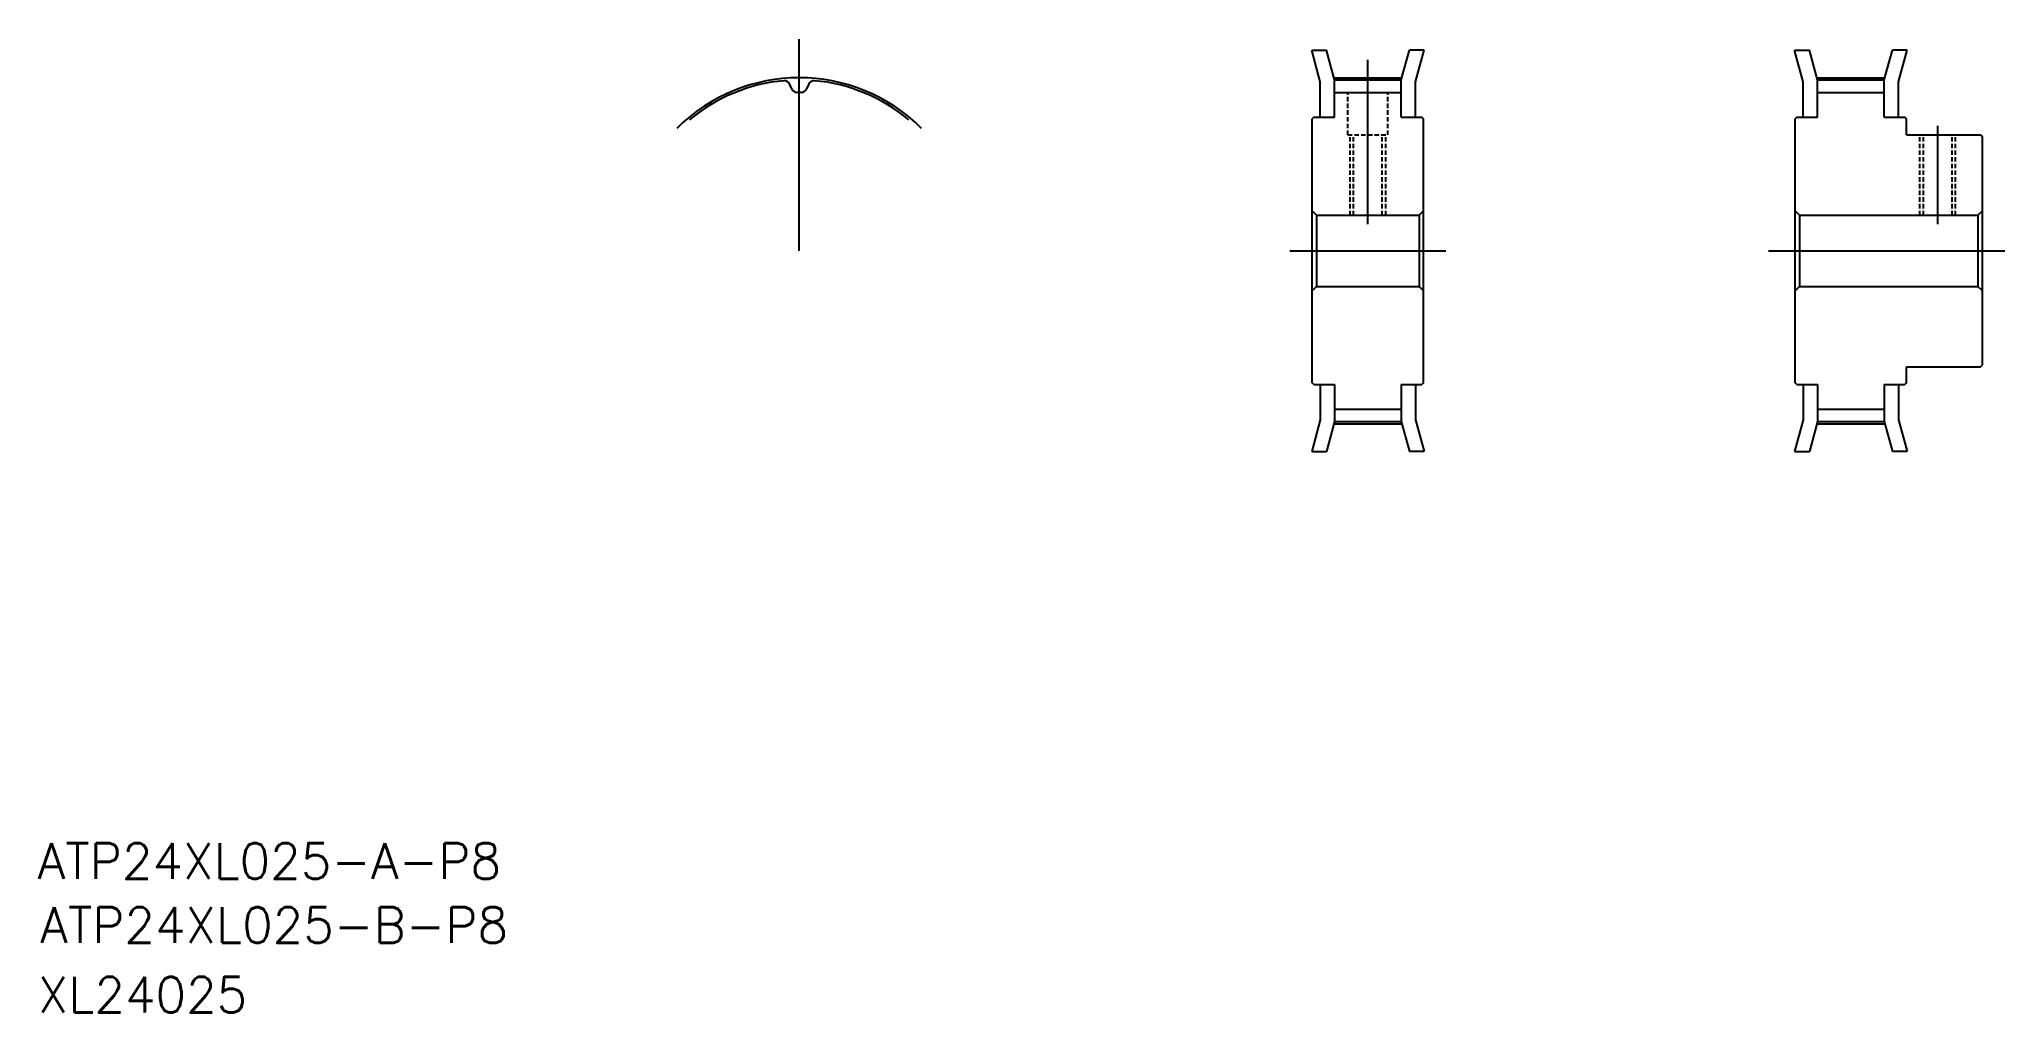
# Model space of a CAD drawing. Extents: x -13 to 208, y 29 to 138.
import ezdxf

# ---------------------------------------------------------------- set-up
doc = ezdxf.new("R2010")
doc.units = 0
doc.linetypes.add('CENTER', pattern=[50.8, 31.75, -6.35, 6.35, -6.35])
doc.linetypes.add('DASHED', pattern=[0.75, 0.5, -0.25])
doc.layers.get('0').update_dxf_attribs({"linetype": 'CONTINUOUS'})
doc.layers.add('CENTER', color=1, linetype='CENTER')
doc.styles.get("Standard").update_dxf_attribs({"font": 'txt', "bigfont": 'BIGFONT'})

msp = doc.modelspace()

# ---------------------------------------------------------------- linework, layer by layer
at = {"color": 7, "linetype": 'CONTINUOUS'}
for p, q in [((131.03, 133.57), (130.08, 137.13)), ((130.08, 137.13), (131.73, 137.13)), ((132.63, 133.78), (131.73, 137.13)), ((140.13, 133.78), (141.03, 137.13)), ((142.69, 137.13), (141.03, 137.13)), ((141.73, 133.57), (142.69, 137.13)), ((185.19, 133.57), (184.23, 137.13)), ((184.23, 137.13), (185.89, 137.13)), ((186.79, 133.78), (185.89, 137.13)), ((194.29, 133.78), (195.19, 137.13)), ((196.84, 137.13), (195.19, 137.13)), ((195.89, 133.57), (196.84, 137.13)), ((71.81, 132.73), (71.52, 133.35)), ((73.42, 132.73), (73.71, 133.35)), ((131.03, 129.63), (131.03, 133.57)), ((132.63, 133.78), (140.13, 133.78)), ((132.63, 129.63), (132.63, 133.78)), ((132.63, 132.38), (140.13, 132.38)), ((140.13, 129.63), (140.13, 133.78)), ((141.73, 129.63), (141.73, 133.57)), ((185.19, 129.63), (185.19, 133.57)), ((186.79, 133.78), (194.29, 133.78)), ((186.79, 129.63), (186.79, 133.78)), ((186.79, 132.38), (194.29, 132.38)), ((194.29, 129.63), (194.29, 133.78)), ((195.89, 129.63), (195.89, 133.57)), ((130.33, 129.63), (130.13, 129.43)), ((130.13, 99.83), (130.13, 129.43)), ((130.33, 129.63), (132.63, 129.63)), ((130.91, 129.63), (130.91, 129.63)), ((131.48, 129.63), (131.48, 129.63)), ((140.13, 129.63), (142.43, 129.63)), ((142.63, 129.43), (142.43, 129.63)), ((142.63, 99.83), (142.63, 129.43)), ((184.49, 129.63), (184.29, 129.43)), ((184.29, 99.83), (184.29, 129.43)), ((184.49, 129.63), (186.79, 129.63)), ((194.29, 129.63), (196.59, 129.63)), ((196.79, 129.43), (196.59, 129.63)), ((196.79, 127.63), (196.79, 129.43)), ((196.79, 127.63), (205.09, 127.63)), ((205.29, 127.43), (205.09, 127.63)), ((205.29, 101.83), (205.29, 127.43)), ((130.63, 118.63), (130.13, 119.13)), ((142.13, 118.63), (142.63, 119.13)), ((184.79, 118.63), (184.29, 119.13)), ((204.79, 118.63), (205.29, 119.13)), ((130.63, 118.63), (130.63, 110.63)), ((130.63, 118.63), (142.13, 118.63)), ((142.13, 118.63), (142.13, 110.63)), ((184.79, 118.63), (204.79, 118.63)), ((184.79, 118.63), (184.79, 110.63)), ((204.79, 118.63), (204.79, 110.63)), ((130.13, 110.13), (130.63, 110.63)), ((130.63, 110.63), (142.13, 110.63)), ((142.63, 110.13), (142.13, 110.63)), ((184.29, 110.13), (184.79, 110.63)), ((184.79, 110.63), (204.79, 110.63)), ((205.29, 110.13), (204.79, 110.63)), ((196.79, 101.63), (205.09, 101.63)), ((196.79, 99.83), (196.79, 101.63)), ((205.09, 101.63), (205.29, 101.83)), ((130.33, 99.63), (130.13, 99.83)), ((130.33, 99.63), (132.63, 99.63)), ((131.03, 99.63), (131.03, 95.69)), ((132.63, 99.63), (132.63, 95.48)), ((140.13, 99.63), (140.13, 95.48)), ((140.13, 99.63), (142.43, 99.63)), ((141.73, 99.63), (141.73, 95.69)), ((142.63, 99.83), (142.43, 99.63)), ((184.49, 99.63), (184.29, 99.83)), ((184.49, 99.63), (186.79, 99.63)), ((185.19, 99.63), (185.19, 95.69)), ((186.79, 99.63), (186.79, 95.48)), ((194.29, 99.63), (194.29, 95.48)), ((194.29, 99.63), (196.59, 99.63)), ((195.89, 99.63), (195.89, 95.69)), ((196.79, 99.83), (196.59, 99.63)), ((131.03, 95.69), (130.08, 92.13)), ((132.63, 95.48), (131.73, 92.13)), ((132.63, 96.88), (140.13, 96.88)), ((132.63, 95.48), (140.13, 95.48)), ((140.13, 95.48), (141.03, 92.13)), ((141.73, 95.69), (142.69, 92.13)), ((185.19, 95.69), (184.23, 92.13)), ((186.79, 95.48), (185.89, 92.13)), ((186.79, 96.88), (194.29, 96.88)), ((186.79, 95.48), (194.29, 95.48)), ((194.29, 95.48), (195.19, 92.13)), ((195.89, 95.69), (196.84, 92.13)), ((130.08, 92.13), (131.73, 92.13)), ((142.69, 92.13), (141.03, 92.13)), ((184.23, 92.13), (185.89, 92.13)), ((196.84, 92.13), (195.19, 92.13))]:
    msp.add_line(p, q, dxfattribs=at)
at = {"color": 3, "linetype": 'DASHED'}
for p, q in [((134.13, 127.63), (134.13, 132.38)), ((138.63, 127.63), (138.63, 132.38)), ((134.13, 127.63), (138.63, 127.63)), ((134.38, 118.63), (134.38, 127.63)), ((134.78, 118.63), (134.78, 127.63)), ((137.98, 118.63), (137.98, 127.63)), ((138.38, 118.63), (138.38, 127.63)), ((198.29, 118.63), (198.29, 127.63)), ((198.69, 118.63), (198.69, 127.63)), ((201.89, 118.63), (201.89, 127.63)), ((202.29, 118.63), (202.29, 127.63))]:
    msp.add_line(p, q, dxfattribs=at)
at = {"color": 7, "linetype": 'CONTINUOUS'}
for centre, radius, start, end in [((72.61, 114.63), 19.15, 95.0983, 130), ((70.96, 133.09), 0.61, 25, 95.0983), ((72.36, 132.99), 0.61, 205, 270.783), ((72.61, 114.63), 17.75, 89.217, 90.783), ((72.86, 132.99), 0.61, 269.217, 335), ((74.26, 133.09), 0.61, 84.9017, 155), ((72.61, 114.63), 19.15, 50, 84.9017)]:
    msp.add_arc(centre, radius, start, end, dxfattribs=at)
at = {"layer": 'CENTER', "color": 1, "linetype": 'CENTER'}
for p, q in [((72.61, 114.63), (72.61, 138.34)), ((136.38, 117.63), (136.38, 136.03)), ((132.63, 134.03), (140.13, 134.03)), ((186.79, 134.03), (194.29, 134.03)), ((200.29, 117.63), (200.29, 128.63)), ((127.63, 114.63), (145.13, 114.63)), ((181.29, 114.63), (207.79, 114.63)), ((132.63, 95.22), (140.13, 95.22)), ((186.79, 95.22), (194.29, 95.22))]:
    msp.add_line(p, q, dxfattribs=at)
msp.add_arc((72.61, 114.63), 19.4, 45, 135, dxfattribs=at)

# ---------------------------------------------------------------- texts
at = {"color": 7, "linetype": 'CONTINUOUS'}
for s, p in [('ATP24XL025-A-P8', (-12.77, 44.22)), ('ATP24XL025-B-P8', (-12.49, 37.03)), ('XL24025', (-12.77, 29.22))]:
    msp.add_text(s, height=4, dxfattribs=at).set_placement(p)

doc.saveas('drawing.dxf')
